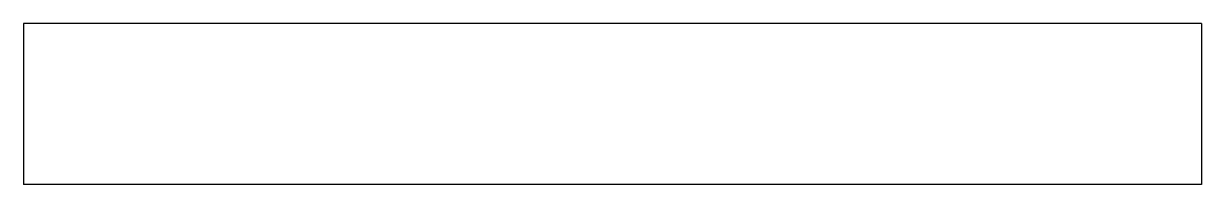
# Model space of a CAD drawing. Extents: x -330 to 0, y -140 to -95.
import ezdxf

# ---------------------------------------------------------------- set-up
doc = ezdxf.new("R2010")
doc.units = 0
doc.header["$MEASUREMENT"] = 0
doc.layers.add('VISIBLE', color=7, linetype='CONTINUOUS')

msp = doc.modelspace()

# ---------------------------------------------------------------- linework, layer by layer
at = {"layer": 'VISIBLE'}
for p, q in [((-330, -95), (-330, -140)), ((0, -95), (-330, -95)), ((0, -95), (0, -140)), ((0, -140), (-330, -140))]:
    msp.add_line(p, q, dxfattribs=at)

doc.saveas('drawing.dxf')
